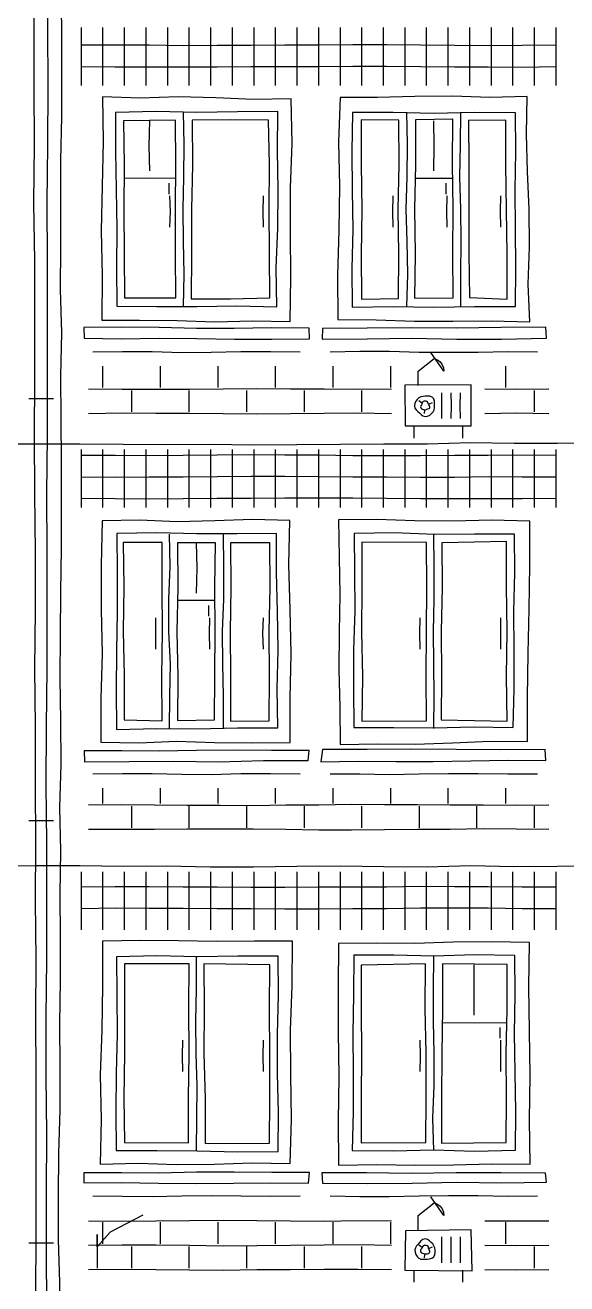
# Model space of a CAD drawing. Header units: millimetres. Extents: x 0 to 165, y 0 to 320.
# Drawn here: x 60.6 to 98.2, y 78.9 to 166.4 of the extents above; entities that cross this region are included whole.
import ezdxf

# ---------------------------------------------------------------- set-up
doc = ezdxf.new("R2010")
doc.units = ezdxf.units.MM
for name, color, linetype, true_color in [('01_KARKAS', 1, 'Continuous', 0xd62728), ('02_PROYOMY', 5, 'Continuous', 0x1f5fd6), ('04_KLADKA', 32, 'Continuous', 0x8c5a2b), ('05_KONDICIONERY', 6, 'Continuous', 0xc512c5), ('06_VODOSTOK', 4, 'Continuous', 0x0f9aa0)]:
    doc.layers.add(name, color=color, linetype=linetype, true_color=true_color)

msp = doc.modelspace()

# ---------------------------------------------------------------- linework, layer by layer
at = {"layer": '01_KARKAS'}
for points in [[(62.95, 76), (62.992, 79), (62.918, 82), (62.917, 85), (62.921, 88), (63.021, 91), (63.016, 94), (62.991, 97), (63.037, 100), (63.047, 103), (63.013, 106), (63.059, 109), (62.992, 112), (63.088, 115), (63.059, 118), (63.031, 121), (63.046, 124), (63.073, 127), (63.108, 130), (63.119, 133), (63.122, 136), (63.086, 139), (63.075, 142), (63.136, 145), (63.043, 148), (63.068, 151), (63.06, 154), (63.062, 157), (63.133, 160), (63.127, 163), (63.128, 166), (63.084, 169)], [(58.346, 137.282), (61.365, 137.274), (64.385, 137.287), (67.404, 137.253), (70.423, 137.239), (73.442, 137.262), (76.462, 137.219), (79.481, 137.24), (82.5, 137.254), (85.519, 137.292), (88.538, 137.277), (91.558, 137.371), (94.577, 137.338), (97.596, 137.324), (100.615, 137.352)], [(58.346, 107.937), (61.365, 107.988), (64.385, 107.976), (67.404, 107.924), (70.423, 107.964), (73.442, 107.897), (76.462, 107.899), (79.481, 107.926), (82.5, 107.95), (85.519, 107.909), (88.538, 107.88), (91.558, 107.975), (94.577, 107.916), (97.596, 107.941), (100.615, 107.982)]]:
    msp.add_lwpolyline(points, dxfattribs=at)
at = {"layer": '02_PROYOMY'}
for points in [[(65.969, 161.39), (66.004, 158.288), (65.945, 155.187), (65.871, 152.085), (65.934, 148.983), (65.92, 145.881)], [(79.083, 161.256), (76.459, 161.214), (73.837, 161.325), (71.215, 161.389), (68.591, 161.311), (65.969, 161.39)], [(79.016, 145.777), (79.063, 148.873), (79.024, 151.969), (79.033, 155.064), (79.146, 158.16), (79.083, 161.256)], [(82.477, 161.35), (82.381, 158.267), (82.436, 155.181), (82.389, 152.097), (82.304, 149.013), (82.329, 145.928)], [(95.493, 161.425), (92.89, 161.34), (90.286, 161.438), (87.683, 161.427), (85.081, 161.341), (82.477, 161.35)], [(95.663, 145.758), (95.56, 148.369), (95.639, 150.981), (95.623, 153.592), (95.511, 156.202), (95.444, 158.813), (95.493, 161.425)], [(66.875, 160.315), (66.861, 157.622), (66.914, 154.928), (66.958, 152.235), (66.937, 149.541), (66.966, 146.848)], [(78.16, 160.377), (75.339, 160.364), (72.518, 160.296), (69.696, 160.375), (66.875, 160.315)], [(71.604, 146.833), (71.654, 149.083), (71.598, 151.333), (71.578, 153.583), (71.617, 155.833), (71.643, 158.083), (71.604, 160.333)], [(78.075, 146.809), (78.05, 149.523), (78.143, 152.236), (78.171, 154.95), (78.129, 157.664), (78.16, 160.377)], [(83.338, 160.298), (83.292, 157.593), (83.318, 154.888), (83.369, 152.183), (83.306, 149.478), (83.33, 146.773)], [(94.679, 160.288), (91.844, 160.304), (89.009, 160.249), (86.173, 160.318), (83.338, 160.298)], [(87.133, 146.833), (87.186, 149.083), (87.141, 151.333), (87.077, 153.583), (87.155, 155.833), (87.177, 158.083), (87.133, 160.333)], [(90.867, 146.833), (90.879, 149.083), (90.895, 151.333), (90.866, 153.583), (90.807, 155.833), (90.854, 158.083), (90.867, 160.333)], [(94.671, 146.828), (94.7, 149.52), (94.686, 152.212), (94.66, 154.904), (94.709, 157.596), (94.679, 160.288)], [(71.043, 159.778), (67.435, 159.729)], [(67.435, 159.729), (67.469, 156.652), (67.458, 153.574), (67.476, 150.497), (67.503, 147.42)], [(69.252, 156.243), (69.21, 157.988), (69.252, 159.733)], [(71.057, 147.438), (71.038, 150.523), (71.036, 153.608), (71.07, 156.693), (71.043, 159.778)], [(72.197, 159.778), (72.222, 156.676), (72.148, 153.574), (72.155, 150.471), (72.134, 147.369)], [(77.507, 159.786), (74.852, 159.791), (72.197, 159.778)], [(77.609, 147.417), (77.571, 150.509), (77.551, 153.601), (77.569, 156.694), (77.507, 159.786)], [(83.953, 159.809), (83.946, 156.693), (83.994, 153.578), (83.944, 150.462), (83.982, 147.347)], [(86.558, 159.765), (83.953, 159.809)], [(86.546, 147.386), (86.573, 150.481), (86.528, 153.575), (86.587, 156.67), (86.558, 159.765)], [(87.73, 159.79), (87.728, 156.692), (87.655, 153.595), (87.703, 150.496), (87.653, 147.399)], [(90.33, 159.841), (87.73, 159.79)], [(89, 156.243), (89.018, 157.988), (89, 159.733)], [(90.338, 147.434), (90.327, 150.536), (90.337, 153.637), (90.307, 156.739), (90.33, 159.841)], [(94.005, 159.786), (91.398, 159.756)], [(91.398, 159.756), (91.425, 156.677), (91.443, 153.599), (91.429, 150.519), (91.469, 147.441)], [(94.094, 147.335), (94.104, 150.448), (94.052, 153.561), (93.995, 156.673), (94.005, 159.786)], [(67.5, 155.743), (69.252, 155.758), (71.004, 155.743)], [(87.733, 155.743), (90.267, 155.743)], [(70.604, 154.643), (70.604, 155.393)], [(89.867, 154.643), (89.867, 155.393)], [(70.654, 152.343), (70.689, 153.428), (70.654, 154.513)], [(77.15, 152.343), (77.14, 153.428), (77.15, 154.513)], [(86.183, 152.343), (86.146, 153.428), (86.183, 154.513)], [(89.917, 152.343), (89.898, 153.428), (89.917, 154.513)], [(93.65, 152.343), (93.625, 153.428), (93.65, 154.513)], [(67.503, 147.42), (71.057, 147.438)], [(72.134, 147.369), (74.872, 147.369), (77.609, 147.417)], [(83.982, 147.347), (86.546, 147.386)], [(87.653, 147.399), (90.338, 147.434)], [(91.469, 147.441), (94.094, 147.335)], [(66.966, 146.848), (69.743, 146.822), (72.52, 146.82), (75.298, 146.865), (78.075, 146.809)], [(83.33, 146.773), (86.165, 146.826), (89.001, 146.778), (91.836, 146.821), (94.671, 146.828)], [(80.335, 145.322), (77.725, 145.354), (75.114, 145.306), (72.504, 145.295), (69.894, 145.366), (67.284, 145.384), (64.674, 145.356)], [(64.674, 145.356), (64.684, 144.624)], [(65.92, 145.881), (68.54, 145.879), (71.159, 145.843), (73.777, 145.771), (76.397, 145.829), (79.016, 145.777)], [(80.36, 144.568), (80.335, 145.322)], [(81.262, 145.299), (81.239, 144.554)], [(96.777, 145.383), (93.674, 145.371), (90.571, 145.311), (87.468, 145.347), (84.365, 145.32), (81.262, 145.299)], [(82.329, 145.928), (84.996, 145.899), (87.662, 145.804), (90.329, 145.811), (92.997, 145.841), (95.663, 145.758)], [(96.821, 144.62), (96.777, 145.383)], [(64.684, 144.624), (67.296, 144.589), (69.909, 144.62), (72.522, 144.603), (75.134, 144.564), (77.747, 144.558), (80.36, 144.568)], [(81.239, 144.554), (84.355, 144.571), (87.472, 144.624), (90.588, 144.565), (93.704, 144.565), (96.821, 144.62)], [(65.3, 143.683), (67.357, 143.705), (69.414, 143.703), (71.471, 143.638), (73.529, 143.661), (75.586, 143.71), (77.643, 143.708), (79.7, 143.683)], [(81.8, 143.683), (83.857, 143.724), (85.914, 143.72), (87.971, 143.66), (90.029, 143.648), (92.086, 143.654), (94.143, 143.709), (96.2, 143.683)], [(65.944, 131.924), (65.868, 128.848), (65.874, 125.771), (65.937, 122.694), (65.842, 119.618), (65.853, 116.541)], [(78.994, 131.948), (76.384, 132.019), (73.774, 131.943), (71.164, 131.869), (68.554, 131.987), (65.944, 131.924)], [(79.022, 116.53), (79.003, 119.614), (79.085, 122.698), (79.011, 125.781), (78.924, 128.864), (78.994, 131.948)], [(95.664, 131.915), (93.005, 131.985), (90.346, 131.913), (87.687, 131.923), (85.028, 132.028), (82.369, 132.004)], [(82.369, 132.004), (82.412, 129.402), (82.453, 126.8), (82.415, 124.198), (82.393, 121.596), (82.453, 118.994), (82.482, 116.392)], [(95.514, 116.598), (95.521, 119.662), (95.551, 122.725), (95.624, 125.788), (95.665, 128.851), (95.664, 131.915)], [(66.971, 131.05), (66.984, 128.327), (66.987, 125.605), (66.933, 122.882), (66.921, 120.159), (66.94, 117.437)], [(78.068, 131.048), (75.294, 131.036), (72.52, 131.03), (69.745, 131.1), (66.971, 131.05)], [(70.112, 130.419), (67.401, 130.415)], [(67.401, 130.415), (67.441, 127.335), (67.404, 124.255), (67.472, 121.175), (67.482, 118.095)], [(70.117, 118.036), (70.086, 121.132), (70.13, 124.227), (70.121, 127.323), (70.112, 130.419)], [(70.633, 117.5), (70.652, 119.75), (70.686, 122), (70.583, 124.25), (70.584, 126.5), (70.662, 128.75), (70.633, 131)], [(71.175, 130.398), (71.212, 127.312), (71.142, 124.226), (71.197, 121.14), (71.174, 118.054)], [(73.812, 130.4), (71.175, 130.398)], [(72.5, 126.91), (72.538, 128.655), (72.5, 130.4)], [(73.762, 118.109), (73.785, 121.182), (73.795, 124.254), (73.77, 127.327), (73.812, 130.4)], [(74.367, 117.5), (74.386, 119.75), (74.331, 122), (74.319, 124.25), (74.391, 126.5), (74.409, 128.75), (74.367, 131)], [(74.87, 130.41), (74.896, 127.308), (74.843, 124.206), (74.861, 121.104), (74.871, 118.002)], [(77.603, 130.4), (74.87, 130.41)], [(77.557, 118.039), (77.576, 121.129), (77.562, 124.22), (77.625, 127.31), (77.603, 130.4)], [(78.152, 117.554), (78.111, 120.253), (78.174, 122.952), (78.125, 125.651), (78.06, 128.349), (78.068, 131.048)], [(83.454, 131.062), (83.474, 128.365), (83.505, 125.668), (83.405, 122.972), (83.417, 120.275), (83.449, 117.579)], [(94.616, 131.004), (91.826, 131.017), (89.035, 130.989), (86.245, 131.093), (83.454, 131.062)], [(84.003, 130.439), (83.997, 127.331), (83.978, 124.223), (84.03, 121.115), (83.989, 118.008)], [(88.479, 130.429), (84.003, 130.439)], [(88.486, 118.037), (88.471, 121.135), (88.479, 124.233), (88.514, 127.331), (88.479, 130.429)], [(89, 117.5), (89.024, 119.75), (88.991, 122), (88.98, 124.25), (89.013, 126.5), (89.032, 128.75), (89, 131)], [(89.558, 130.399), (89.587, 127.325), (89.514, 124.251), (89.521, 121.177), (89.504, 118.103)], [(94.046, 130.491), (89.558, 130.399)], [(94.1, 118.01), (94.06, 121.13), (94.098, 124.25), (94.061, 127.371), (94.046, 130.491)], [(94.526, 117.576), (94.577, 120.262), (94.589, 122.947), (94.553, 125.633), (94.62, 128.318), (94.616, 131.004)], [(71.233, 126.41), (73.767, 126.41)], [(73.367, 125.31), (73.367, 126.06)], [(69.683, 123.01), (69.678, 124.095), (69.683, 125.18)], [(73.417, 123.01), (73.396, 124.095), (73.417, 125.18)], [(77.15, 123.01), (77.113, 124.095), (77.15, 125.18)], [(88.05, 123.01), (88.027, 124.095), (88.05, 125.18)], [(93.65, 123.01), (93.646, 124.095), (93.65, 125.18)], [(67.482, 118.095), (70.117, 118.036)], [(71.174, 118.054), (73.762, 118.109)], [(89.504, 118.103), (94.1, 118.01)], [(66.94, 117.437), (69.743, 117.495), (72.546, 117.476), (75.349, 117.551), (78.152, 117.554)], [(74.871, 118.002), (77.557, 118.039)], [(83.449, 117.579), (86.218, 117.566), (88.988, 117.558), (91.757, 117.618), (94.526, 117.576)], [(83.989, 118.008), (88.486, 118.037)], [(65.853, 116.541), (68.487, 116.51), (71.121, 116.618), (73.755, 116.533), (76.388, 116.504), (79.022, 116.53)], [(82.482, 116.392), (85.088, 116.435), (87.696, 116.419), (90.301, 116.502), (92.906, 116.63), (95.514, 116.598)], [(80.327, 115.974), (77.722, 115.974), (75.116, 115.987), (72.511, 115.972), (69.905, 115.922), (67.3, 115.96), (64.694, 115.96)], [(64.694, 115.96), (64.705, 115.181)], [(80.274, 115.277), (80.327, 115.974)], [(81.262, 116.039), (81.134, 115.18)], [(96.733, 116.036), (93.639, 116.021), (90.545, 116.045), (87.451, 116.076), (84.356, 116.034), (81.262, 116.039)], [(96.786, 115.282), (96.733, 116.036)], [(64.705, 115.181), (67.818, 115.219), (70.932, 115.239), (74.047, 115.193), (77.16, 115.277), (80.274, 115.277)], [(81.134, 115.18), (83.743, 115.23), (86.351, 115.215), (88.96, 115.212), (91.569, 115.26), (94.177, 115.31), (96.786, 115.282)], [(65.3, 114.35), (67.357, 114.379), (69.414, 114.376), (71.471, 114.321), (73.529, 114.302), (75.586, 114.363), (77.643, 114.385), (79.7, 114.35)], [(81.8, 114.35), (83.857, 114.345), (85.914, 114.306), (87.971, 114.358), (90.029, 114.376), (92.086, 114.366), (94.143, 114.347), (96.2, 114.35)], [(65.954, 102.734), (65.957, 99.632), (65.927, 96.53), (65.799, 93.429), (65.865, 90.326), (65.811, 87.225)], [(79.171, 102.717), (76.527, 102.718), (73.884, 102.697), (71.241, 102.746), (68.597, 102.78), (65.954, 102.734)], [(79.017, 87.272), (79.112, 90.36), (79.068, 93.45), (79.037, 96.54), (79.151, 99.628), (79.171, 102.717)], [(82.372, 102.559), (82.354, 99.48), (82.345, 96.401), (82.4, 93.322), (82.353, 90.242), (82.375, 87.163)], [(95.656, 102.637), (92.999, 102.686), (90.343, 102.649), (87.686, 102.564), (85.029, 102.58), (82.372, 102.559)], [(95.691, 87.237), (95.649, 90.317), (95.7, 93.397), (95.658, 96.477), (95.592, 99.557), (95.656, 102.637)], [(66.945, 101.638), (66.954, 98.944), (66.99, 96.249), (66.918, 93.555), (66.885, 90.861), (66.921, 88.166)], [(78.173, 101.691), (75.366, 101.681), (72.559, 101.635), (69.752, 101.698), (66.945, 101.638)], [(72.5, 88.167), (72.534, 90.417), (72.557, 92.667), (72.476, 94.917), (72.447, 97.167), (72.507, 99.417), (72.5, 101.667)], [(78.169, 88.1), (78.195, 90.818), (78.142, 93.536), (78.139, 96.255), (78.209, 98.973), (78.173, 101.691)], [(83.43, 101.74), (83.424, 99.027), (83.369, 96.314), (83.388, 93.601), (83.396, 90.888), (83.333, 88.175)], [(94.619, 101.728), (91.822, 101.773), (89.025, 101.689), (86.227, 101.758), (83.43, 101.74)], [(89, 88.167), (88.94, 90.417), (89.02, 92.667), (89.016, 94.917), (88.975, 97.167), (88.969, 99.417), (89, 101.667)], [(94.672, 88.188), (94.711, 90.896), (94.642, 93.604), (94.607, 96.312), (94.646, 99.02), (94.619, 101.728)], [(67.49, 101.139), (67.499, 98.035), (67.488, 94.932), (67.451, 91.829), (67.488, 88.725)], [(71.994, 101.153), (67.49, 101.139)], [(71.944, 88.703), (71.947, 91.815), (72, 94.928), (71.973, 98.04), (71.994, 101.153)], [(77.596, 101.07), (73.013, 101.147)], [(73.013, 101.147), (73.033, 98.028), (73.017, 94.909), (73.094, 91.79), (73.091, 88.671)], [(77.577, 88.685), (77.588, 91.781), (77.609, 94.878), (77.572, 97.974), (77.596, 101.07)], [(83.95, 101.059), (83.94, 97.974), (83.97, 94.888), (83.955, 91.803), (83.957, 88.718)], [(88.416, 101.143), (83.95, 101.059)], [(88.452, 88.735), (88.457, 91.837), (88.463, 94.939), (88.404, 98.041), (88.416, 101.143)], [(89.598, 101.159), (89.597, 98.042), (89.55, 94.925), (89.541, 91.808), (89.524, 88.691)], [(94.106, 101.101), (89.598, 101.159)], [(91.8, 97.577), (91.8, 99.322), (91.8, 101.067)], [(94.025, 88.728), (94.052, 91.821), (94.032, 94.915), (94.102, 98.008), (94.106, 101.101)], [(89.6, 97.077), (91.8, 97.039), (94, 97.077)], [(93.6, 95.977), (93.6, 96.727)], [(71.55, 93.677), (71.537, 94.762), (71.55, 95.847)], [(77.15, 93.677), (77.13, 94.762), (77.15, 95.847)], [(88.05, 93.677), (88.08, 94.762), (88.05, 95.847)], [(93.65, 93.677), (93.652, 94.762), (93.65, 95.847)], [(67.488, 88.725), (71.944, 88.703)], [(73.091, 88.671), (77.577, 88.685)], [(83.957, 88.718), (88.452, 88.735)], [(89.524, 88.691), (94.025, 88.728)], [(66.921, 88.166), (69.733, 88.169), (72.545, 88.149), (75.357, 88.081), (78.169, 88.1)], [(83.333, 88.175), (86.168, 88.157), (89.003, 88.226), (91.837, 88.125), (94.672, 88.188)], [(64.672, 86.63), (64.657, 85.922)], [(80.348, 86.648), (77.736, 86.657), (75.123, 86.668), (72.51, 86.661), (69.897, 86.604), (67.285, 86.626), (64.672, 86.63)], [(65.811, 87.225), (68.452, 87.286), (71.094, 87.205), (73.735, 87.233), (76.376, 87.313), (79.017, 87.272)], [(80.279, 85.899), (80.348, 86.648)], [(96.76, 86.607), (93.651, 86.626), (90.541, 86.631), (87.431, 86.588), (84.322, 86.631), (81.212, 86.628)], [(81.212, 86.628), (81.268, 85.908)], [(82.375, 87.163), (85.038, 87.212), (87.701, 87.154), (90.364, 87.183), (93.027, 87.254), (95.691, 87.237)], [(96.831, 85.977), (96.76, 86.607)], [(64.657, 85.922), (67.261, 85.95), (69.865, 85.909), (72.468, 85.873), (75.072, 85.896), (77.675, 85.939), (80.279, 85.899)], [(81.268, 85.908), (84.381, 85.888), (87.493, 85.913), (90.606, 85.969), (93.718, 85.937), (96.831, 85.977)], [(65.3, 85.017), (67.357, 85.003), (69.414, 84.981), (71.471, 85.024), (73.529, 85.059), (75.586, 85.017), (77.643, 85), (79.7, 85.017)], [(81.8, 85.017), (83.857, 84.98), (85.914, 84.99), (87.971, 85.024), (90.029, 85.047), (92.086, 85.041), (94.143, 84.999), (96.2, 85.017)]]:
    msp.add_lwpolyline(points, dxfattribs=at)
at = {"layer": '04_KLADKA'}
for points in [[(64.5, 162.183), (64.5, 166.217)], [(66, 162.183), (66, 166.217)], [(67.5, 162.183), (67.5, 166.217)], [(69, 162.183), (69, 166.217)], [(70.5, 162.183), (70.5, 166.217)], [(72, 162.183), (72, 166.217)], [(73.5, 162.183), (73.5, 166.217)], [(75, 162.183), (75, 166.217)], [(76.5, 162.183), (76.5, 166.217)], [(78, 162.183), (78, 166.217)], [(79.5, 162.183), (79.5, 166.217)], [(81, 162.183), (81, 166.217)], [(82.5, 162.183), (82.5, 166.217)], [(84, 162.183), (84, 166.217)], [(85.5, 162.183), (85.5, 166.217)], [(87, 162.183), (87, 166.217)], [(88.5, 162.183), (88.5, 166.217)], [(90, 162.183), (90, 166.217)], [(91.5, 162.183), (91.5, 166.217)], [(93, 162.183), (93, 166.217)], [(94.5, 162.183), (94.5, 166.217)], [(96, 162.183), (96, 166.217)], [(97.5, 162.183), (97.5, 166.217)], [(64.5, 165), (66.857, 165.011), (69.214, 165.012), (71.571, 164.969), (73.929, 164.977), (76.286, 164.977), (78.643, 164.998), (81, 165.008), (83.357, 165.034), (85.714, 165.027), (88.071, 165.007), (90.429, 164.994), (92.786, 164.973), (95.143, 164.984), (97.5, 165)], [(64.5, 163.5), (66.857, 163.482), (69.214, 163.485), (71.571, 163.475), (73.929, 163.47), (76.286, 163.514), (78.643, 163.506), (81, 163.515), (83.357, 163.526), (85.714, 163.525), (88.071, 163.504), (90.429, 163.478), (92.786, 163.476), (95.143, 163.465), (97.5, 163.5)], [(66, 141.2), (66, 142.683)], [(70, 141.2), (70, 142.683)], [(74, 141.2), (74, 142.683)], [(78, 141.2), (78, 142.683)], [(82, 141.2), (82, 142.683)], [(86, 141.2), (86, 142.683)], [(94, 141.2), (94, 142.683)], [(65, 141.1), (67.339, 141.093), (69.678, 141.079), (72.017, 141.079), (74.356, 141.108), (76.694, 141.131), (79.033, 141.116), (81.372, 141.11), (83.711, 141.072), (86.05, 141.1)], [(68, 139.5), (68, 141)], [(72, 139.5), (72, 141)], [(76, 139.5), (76, 141)], [(80, 139.5), (80, 141)], [(84, 139.5), (84, 141)], [(92.55, 141.1), (94.775, 141.091), (97, 141.1)], [(96, 139.5), (96, 141)], [(65, 139.4), (67.339, 139.431), (69.678, 139.424), (72.017, 139.406), (74.356, 139.382), (76.694, 139.359), (79.033, 139.386), (81.372, 139.406), (83.711, 139.438), (86.05, 139.4)], [(92.55, 139.4), (94.775, 139.426), (97, 139.4)], [(64.5, 132.85), (64.5, 136.883)], [(64.5, 136.5), (66.857, 136.486), (69.214, 136.474), (71.571, 136.49), (73.929, 136.524), (76.286, 136.54), (78.643, 136.513), (81, 136.517), (83.357, 136.479), (85.714, 136.471), (88.071, 136.48), (90.429, 136.488), (92.786, 136.494), (95.143, 136.514), (97.5, 136.5)], [(66, 132.85), (66, 136.883)], [(67.5, 132.85), (67.5, 136.883)], [(69, 132.85), (69, 136.883)], [(70.5, 132.85), (70.5, 136.883)], [(72, 132.85), (72, 136.883)], [(73.5, 132.85), (73.5, 136.883)], [(75, 132.85), (75, 136.883)], [(76.5, 132.85), (76.5, 136.883)], [(78, 132.85), (78, 136.883)], [(79.5, 132.85), (79.5, 136.883)], [(81, 132.85), (81, 136.883)], [(82.5, 132.85), (82.5, 136.883)], [(84, 132.85), (84, 136.883)], [(85.5, 132.85), (85.5, 136.883)], [(87, 132.85), (87, 136.883)], [(88.5, 132.85), (88.5, 136.883)], [(90, 132.85), (90, 136.883)], [(91.5, 132.85), (91.5, 136.883)], [(93, 132.85), (93, 136.883)], [(94.5, 132.85), (94.5, 136.883)], [(96, 132.85), (96, 136.883)], [(97.5, 132.85), (97.5, 136.883)], [(64.5, 135), (66.857, 134.977), (69.214, 134.996), (71.571, 134.992), (73.929, 135.011), (76.286, 135.043), (78.643, 135.026), (81, 135.008), (83.357, 134.992), (85.714, 134.987), (88.071, 134.977), (90.429, 134.971), (92.786, 135.004), (95.143, 135.001), (97.5, 135)], [(64.5, 133.5), (66.857, 133.479), (69.214, 133.461), (71.571, 133.479), (73.929, 133.501), (76.286, 133.51), (78.643, 133.519), (81, 133.54), (83.357, 133.531), (85.714, 133.5), (88.071, 133.485), (90.429, 133.49), (92.786, 133.482), (95.143, 133.483), (97.5, 133.5)], [(66, 112.3), (66, 113.35)], [(70, 112.3), (70, 113.35)], [(74, 112.3), (74, 113.35)], [(78, 112.3), (78, 113.35)], [(82, 112.3), (82, 113.35)], [(86, 112.3), (86, 113.35)], [(90, 112.3), (90, 113.35)], [(94, 112.3), (94, 113.35)], [(65, 112.2), (67.286, 112.214), (69.571, 112.187), (71.857, 112.185), (74.143, 112.178), (76.429, 112.159), (78.714, 112.194), (81, 112.193), (83.286, 112.241), (85.571, 112.227), (87.857, 112.212), (90.143, 112.194), (92.429, 112.196), (94.714, 112.166), (97, 112.2)], [(68, 110.6), (68, 112.1)], [(72, 110.6), (72, 112.1)], [(76, 110.6), (76, 112.1)], [(80, 110.6), (80, 112.1)], [(84, 110.6), (84, 112.1)], [(88, 110.6), (88, 112.1)], [(92, 110.6), (92, 112.1)], [(96, 110.6), (96, 112.1)], [(65, 110.5), (67.286, 110.498), (69.571, 110.504), (71.857, 110.536), (74.143, 110.518), (76.429, 110.518), (78.714, 110.503), (81, 110.468), (83.286, 110.454), (85.571, 110.48), (87.857, 110.497), (90.143, 110.499), (92.429, 110.543), (94.714, 110.527), (97, 110.5)], [(64.5, 103.517), (64.5, 107.55)], [(66, 103.517), (66, 107.55)], [(67.5, 103.517), (67.5, 107.55)], [(69, 103.517), (69, 107.55)], [(70.5, 103.517), (70.5, 107.55)], [(72, 103.517), (72, 107.55)], [(73.5, 103.517), (73.5, 107.55)], [(75, 103.517), (75, 107.55)], [(76.5, 103.517), (76.5, 107.55)], [(78, 103.517), (78, 107.55)], [(79.5, 103.517), (79.5, 107.55)], [(81, 103.517), (81, 107.55)], [(82.5, 103.517), (82.5, 107.55)], [(84, 103.517), (84, 107.55)], [(85.5, 103.517), (85.5, 107.55)], [(87, 103.517), (87, 107.55)], [(88.5, 103.517), (88.5, 107.55)], [(90, 103.517), (90, 107.55)], [(91.5, 103.517), (91.5, 107.55)], [(93, 103.517), (93, 107.55)], [(94.5, 103.517), (94.5, 107.55)], [(96, 103.517), (96, 107.55)], [(97.5, 103.517), (97.5, 107.55)], [(64.5, 106.5), (66.857, 106.526), (69.214, 106.524), (71.571, 106.504), (73.929, 106.489), (76.286, 106.468), (78.643, 106.479), (81, 106.495), (83.357, 106.509), (85.714, 106.508), (88.071, 106.544), (90.429, 106.513), (92.786, 106.525), (95.143, 106.508), (97.5, 106.5)], [(64.5, 105), (66.857, 105.031), (69.214, 105.019), (71.571, 105.02), (73.929, 104.989), (76.286, 105), (78.643, 104.959), (81, 104.979), (83.357, 104.999), (85.714, 104.988), (88.071, 105.034), (90.429, 105.036), (92.786, 105.039), (95.143, 105.004), (97.5, 105)], [(65, 83.3), (67.339, 83.258), (69.678, 83.298), (72.017, 83.314), (74.356, 83.325), (76.694, 83.316), (79.033, 83.281), (81.372, 83.266), (83.711, 83.302), (86.05, 83.3)], [(68.759, 83.673), (66.509, 82.49), (65.6, 81.491), (65.6, 82.332), (65.6, 81.036), (65.6, 80.008)], [(66, 81.7), (66, 83.2)], [(70, 81.7), (70, 83.2)], [(74, 81.7), (74, 83.2)], [(78, 81.7), (78, 83.2)], [(82, 81.7), (82, 83.2)], [(86, 81.7), (86, 83.2)], [(92.55, 83.3), (94.775, 83.279), (97, 83.3)], [(94, 81.7), (94, 83.2)], [(65, 81.6), (67.339, 81.62), (69.678, 81.617), (72.017, 81.602), (74.356, 81.555), (76.694, 81.575), (79.033, 81.603), (81.372, 81.624), (83.711, 81.634), (86.05, 81.6)], [(68, 80), (68, 81.5)], [(72, 80), (72, 81.5)], [(76, 80), (76, 81.5)], [(80, 80), (80, 81.5)], [(84, 80), (84, 81.5)], [(92.55, 81.6), (94.775, 81.575), (97, 81.6)], [(96, 80), (96, 81.5)], [(65, 79.9), (67.339, 79.93), (69.678, 79.907), (72.017, 79.894), (74.356, 79.859), (76.694, 79.904), (79.033, 79.905), (81.372, 79.93), (83.711, 79.924), (86.05, 79.9)], [(92.55, 79.9), (94.775, 79.876), (97, 79.9)]]:
    msp.add_lwpolyline(points, dxfattribs=at)
at = {"layer": '05_KONDICIONERY'}
for points in [[(89.7, 142.333), (88.8, 143.633)], [(87.9, 142.333), (89.033, 143.203)], [(89.033, 143.203), (89.25, 143.113)], [(89.25, 143.113), (89.436, 142.97)], [(89.436, 142.97), (89.579, 142.783)], [(89.579, 142.783), (89.669, 142.566)], [(87.9, 141.333), (87.9, 142.333)], [(89.669, 142.566), (89.7, 142.333)], [(91.594, 141.394), (86.981, 141.351)], [(86.981, 141.351), (87.014, 138.531)], [(89.55, 139.033), (89.545, 139.933), (89.55, 140.833)], [(90.2, 139.033), (90.227, 139.933), (90.2, 140.833)], [(90.85, 139.033), (90.83, 139.933), (90.85, 140.833)], [(91.587, 138.527), (91.594, 141.394)], [(88.145, 140.126), (87.961, 140.265)], [(88.695, 140.058), (88.907, 140.148)], [(88.361, 139.616), (88.332, 139.388)], [(87.014, 138.531), (91.587, 138.527)], [(87.6, 138.533), (87.6, 137.683)], [(91, 138.533), (91, 137.683)], [(89.7, 83.667), (88.8, 84.967)], [(87.9, 83.667), (89.033, 84.536)], [(89.033, 84.536), (89.25, 84.446)], [(89.25, 84.446), (89.436, 84.303)], [(89.436, 84.303), (89.579, 84.117)], [(89.579, 84.117), (89.669, 83.9)], [(87.9, 82.667), (87.9, 83.667)], [(89.669, 83.9), (89.7, 83.667)], [(87.039, 82.604), (86.983, 79.854)], [(91.606, 82.652), (87.039, 82.604)], [(91.657, 79.817), (91.606, 82.652)], [(88.145, 81.46), (87.961, 81.598)], [(88.695, 81.391), (88.907, 81.481)], [(89.55, 80.367), (89.55, 82.167)], [(90.2, 80.367), (90.2, 82.167)], [(90.85, 80.367), (90.85, 82.167)], [(88.361, 80.949), (88.332, 80.721)], [(86.983, 79.854), (91.657, 79.817)], [(87.6, 79.867), (87.6, 79.017)], [(91, 79.867), (91, 79.017)]]:
    msp.add_lwpolyline(points, dxfattribs=at)
for points in [[(89.054, 139.933), (89.053, 140.082), (89.044, 140.243), (88.992, 140.406), (88.877, 140.531), (88.716, 140.59), (88.551, 140.595), (88.4, 140.585), (88.253, 140.575), (88.104, 140.548), (87.965, 140.479), (87.849, 140.372), (87.757, 140.243), (87.685, 140.097), (87.654, 139.933), (87.688, 139.771), (87.782, 139.636), (87.898, 139.533), (88.004, 139.436), (88.109, 139.328), (88.239, 139.23), (88.4, 139.185), (88.565, 139.21), (88.712, 139.286), (88.838, 139.385), (88.944, 139.5), (89.018, 139.636), (89.05, 139.785), (89.054, 139.933)], [(88.704, 139.933), (88.66, 139.993), (88.631, 140.044), (88.613, 140.103), (88.585, 140.165), (88.535, 140.213), (88.47, 140.239), (88.4, 140.25), (88.328, 140.251), (88.258, 140.228), (88.209, 140.173), (88.186, 140.104), (88.175, 140.042), (88.147, 139.991), (88.104, 139.933), (88.075, 139.859), (88.09, 139.784), (88.144, 139.729), (88.211, 139.696), (88.274, 139.672), (88.336, 139.654), (88.4, 139.65), (88.461, 139.666), (88.519, 139.687), (88.583, 139.704), (88.656, 139.73), (88.715, 139.781), (88.732, 139.857), (88.704, 139.933)], [(89.081, 81.267), (89.061, 81.418), (89.01, 81.561), (88.925, 81.685), (88.819, 81.791), (88.701, 81.893), (88.564, 81.984), (88.4, 82.03), (88.233, 81.998), (88.096, 81.899), (87.992, 81.778), (87.899, 81.666), (87.801, 81.555), (87.718, 81.422), (87.681, 81.267), (87.697, 81.106), (87.749, 80.953), (87.83, 80.812), (87.946, 80.697), (88.094, 80.631), (88.252, 80.619), (88.4, 80.63), (88.545, 80.633), (88.703, 80.638), (88.865, 80.683), (88.994, 80.793), (89.062, 80.948), (89.083, 81.111), (89.081, 81.267)], [(88.679, 81.267), (88.646, 81.323), (88.633, 81.379), (88.625, 81.446), (88.595, 81.512), (88.54, 81.557), (88.471, 81.578), (88.4, 81.584), (88.329, 81.578), (88.265, 81.548), (88.221, 81.492), (88.197, 81.429), (88.172, 81.377), (88.128, 81.329), (88.079, 81.267), (88.061, 81.189), (88.093, 81.119), (88.156, 81.072), (88.221, 81.043), (88.279, 81.016), (88.337, 80.993), (88.4, 80.984), (88.462, 80.993), (88.525, 81.007), (88.595, 81.023), (88.666, 81.055), (88.712, 81.116), (88.713, 81.195), (88.679, 81.267)]]:
    msp.add_lwpolyline(points, close=True, dxfattribs=at)
at = {"layer": '06_VODOSTOK'}
for points in [[(61.307, 77.203), (61.354, 81.246), (61.362, 85.289), (61.354, 89.332), (61.352, 93.375), (61.32, 97.418), (61.355, 101.462), (61.306, 105.505), (61.334, 109.548), (61.3, 113.591), (61.318, 117.634), (61.27, 121.677), (61.313, 125.72), (61.302, 129.763), (61.25, 133.806), (61.233, 137.849), (61.256, 141.892), (61.25, 145.935), (61.266, 149.978), (61.199, 154.022), (61.238, 158.065), (61.204, 162.108), (61.206, 166.151), (61.2, 170.194)], [(62.103, 77.203), (62.08, 81.246), (62.069, 85.289), (62.086, 89.332), (62.051, 93.375), (62.038, 97.418), (62.097, 101.462), (62.084, 105.505), (62.094, 109.548), (62.058, 113.591), (62.073, 117.634), (62.109, 121.677), (62.123, 125.72), (62.13, 129.763), (62.095, 133.806), (62.138, 137.849), (62.141, 141.892), (62.142, 145.935), (62.141, 149.978), (62.13, 154.022), (62.171, 158.065), (62.182, 162.108), (62.174, 166.151), (62.181, 170.194)], [(60.85, 140.433), (62.55, 140.433)], [(60.85, 111.1), (62.55, 111.1)], [(60.85, 81.767), (62.55, 81.767)]]:
    msp.add_lwpolyline(points, dxfattribs=at)

doc.saveas('drawing.dxf')
